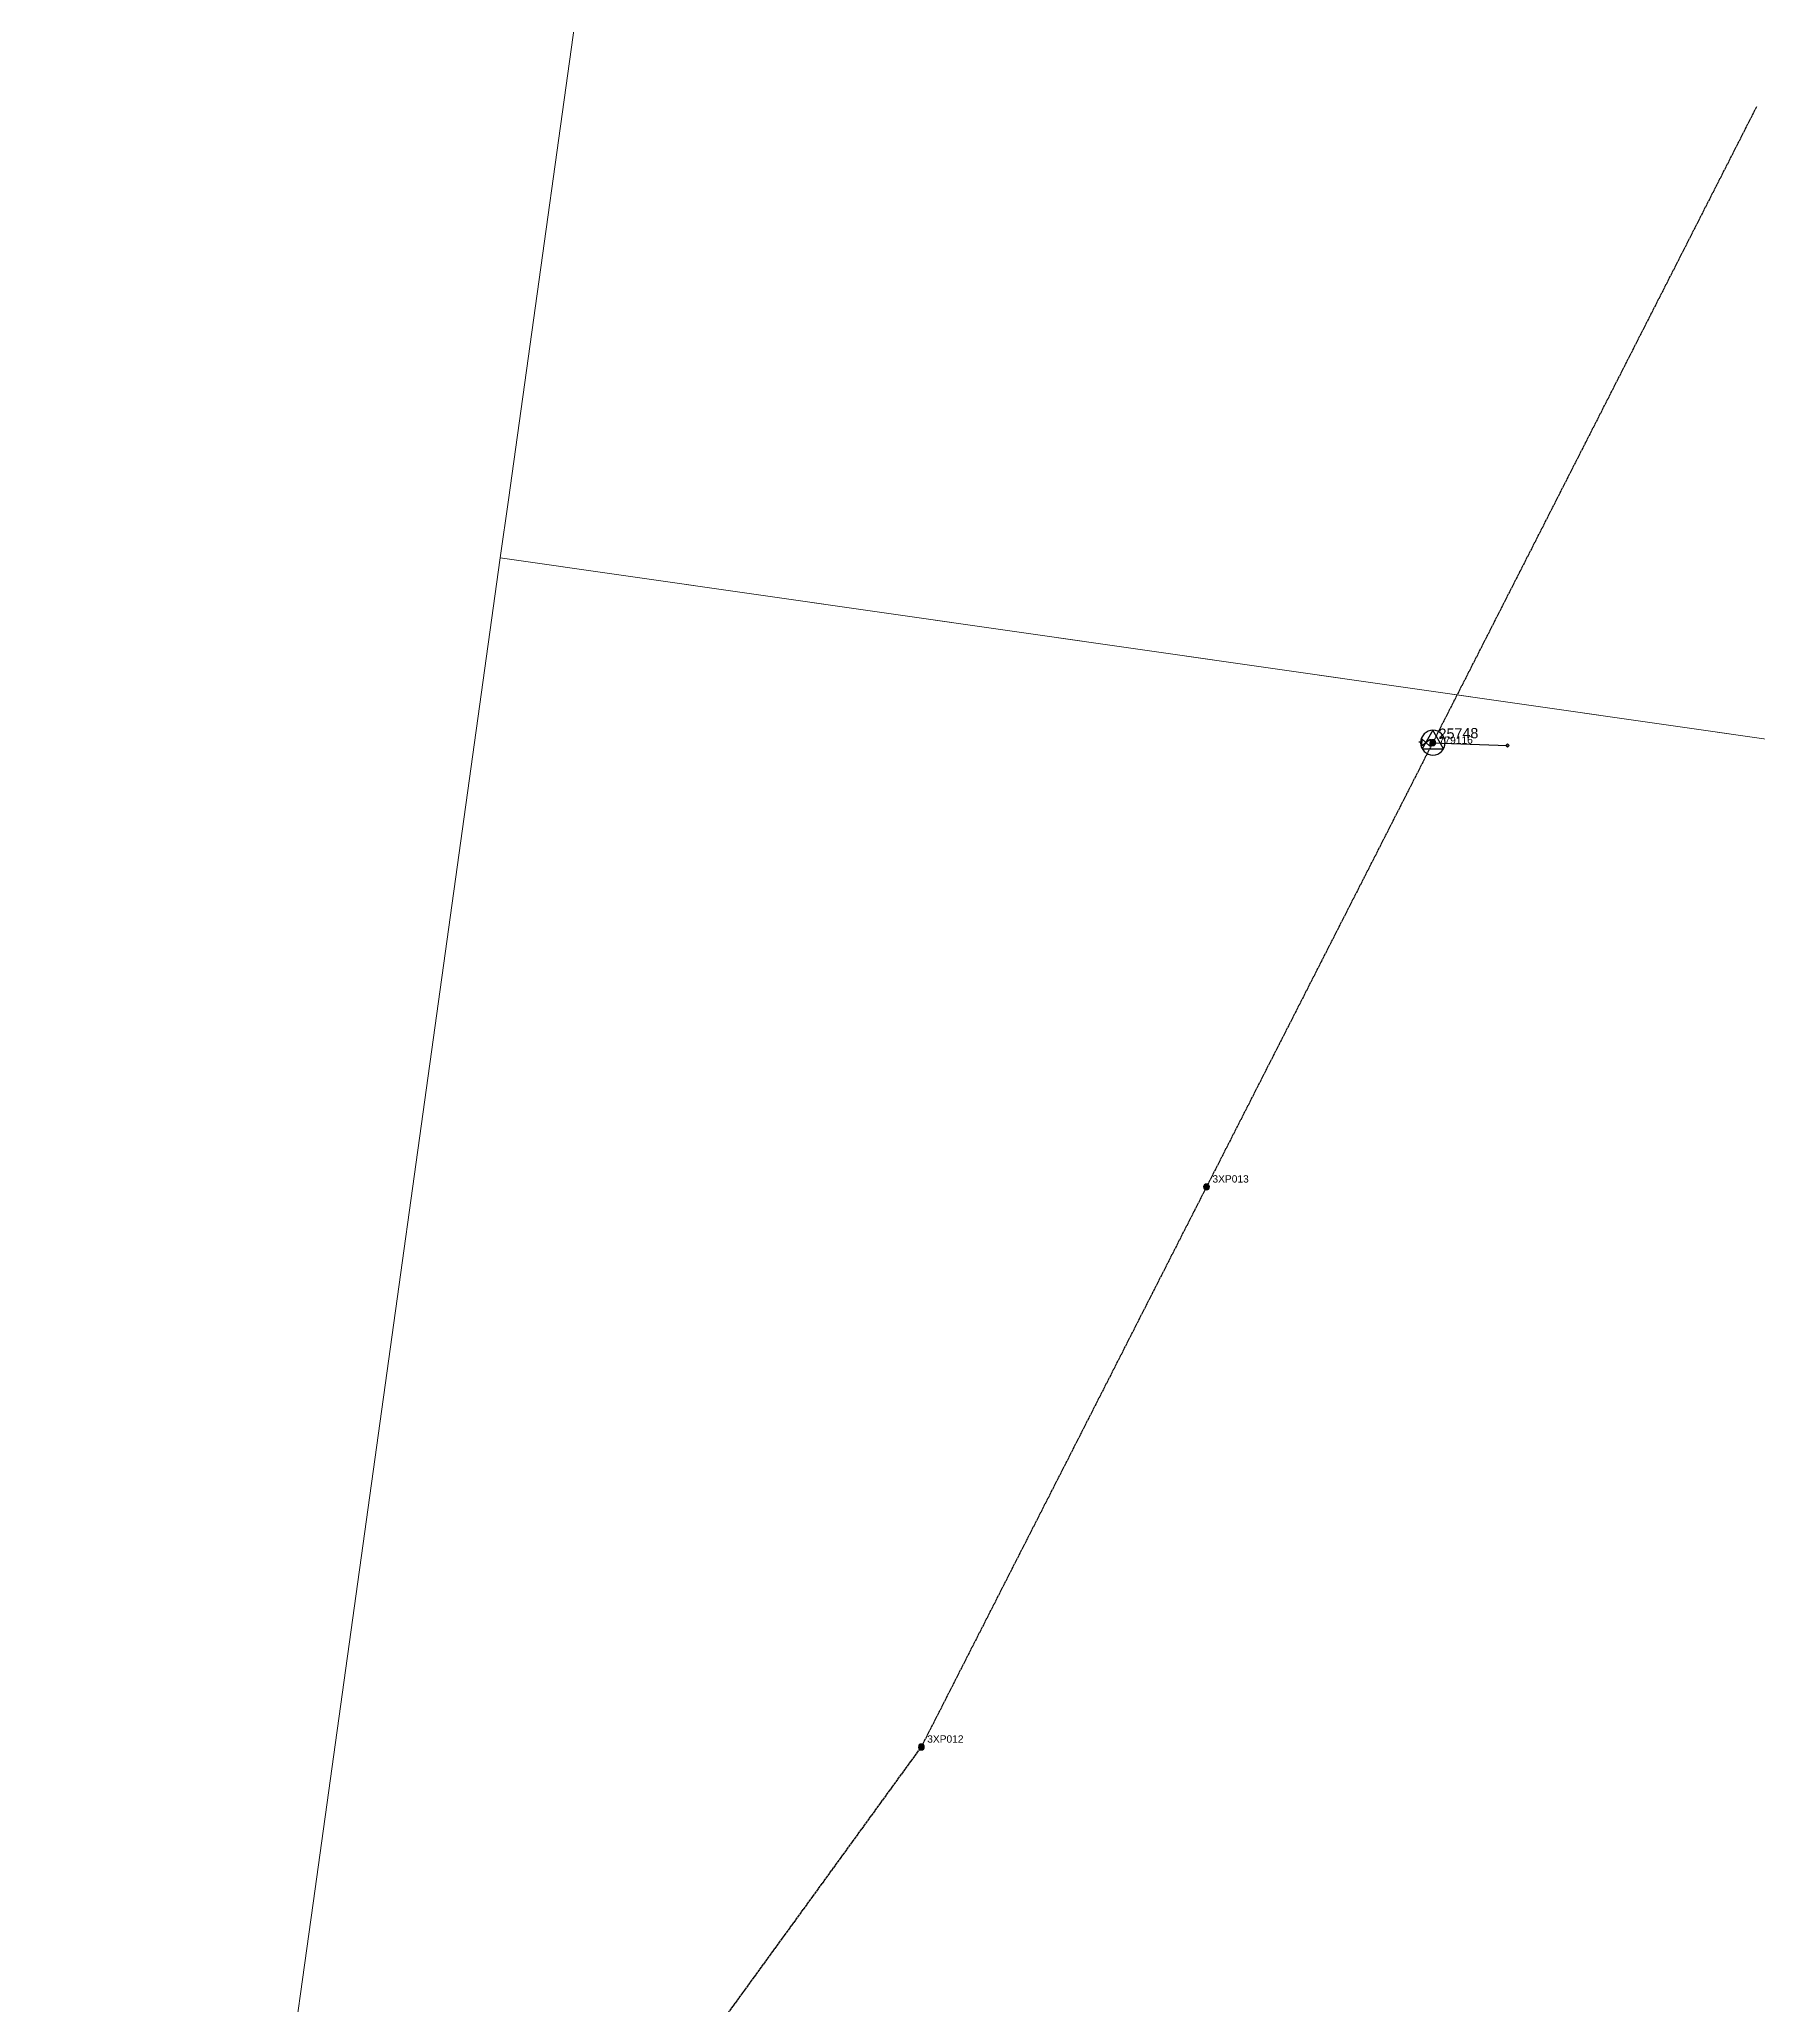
# Model space of a CAD drawing. Header units: metres. Extents: x 249687 to 257263, y 6187901 to 6192012.
# Drawn here: x 254054 to 254642, y 6190524 to 6191196 of the extents above; entities that cross this region are included whole.
import ezdxf
from ezdxf.enums import TextEntityAlignment as Align

# ---------------------------------------------------------------- set-up
doc = ezdxf.new("R2010")
doc.units = ezdxf.units.M
doc.linetypes.add('Cable Exist OH', pattern=[1, 1, 0])
doc.layers.get('0').update_dxf_attribs({"color": 6})
doc.layers.add('Cadastre Land Parcels_SP_EXT', color=8, linetype='Continuous', lineweight=5)
for name, color, linetype in [('Equip_LV_EXT', 7, 'Continuous'), ('Mains_HV_EXT', 7, 'Continuous'), ('Services_SP_EXT', 7, 'Continuous'), ('Sub_SP_TR_HV_LV_EXT', 7, 'Continuous'), ('SupportsOH_SP_TR_HV_LV_SL_EXT', 7, 'Continuous')]:
    doc.layers.add(name, color=color, linetype=linetype)
doc.styles.add('POLE_LABEL', font='arial.ttf')
doc.styles.get("Standard").update_dxf_attribs({"font": 'arial.ttf'})

# ---------------------------------------------------------------- blocks, each defined once
blk = doc.blocks.new('SUB_POLE_EXT')
blk.add_wipeout([(0, 4.22), (0.42, 4.2), (0.83, 4.14), (1.21, 4.05), (1.62, 3.9), (1.99, 3.72), (2.35, 3.51), (2.68, 3.26), (2.99, 2.99), (3.28, 2.66), (3.52, 2.34), (3.76, 1.92), (3.9, 1.62), (4.04, 1.23), (4.18, 0.63), (4.22, 0), (4.18, -0.61), (4.06, -1.15), (3.9, -1.62), (3.58, -2.24), (3.22, -2.73), (2.97, -3.01), (2.68, -3.26), (2.36, -3.5), (2, -3.72), (1.64, -3.89), (1.25, -4.03), (0.82, -4.14), (0.42, -4.2), (0, -4.22), (-0.41, -4.2), (-0.8, -4.15), (-1.21, -4.05), (-1.62, -3.9), (-1.99, -3.73), (-2.35, -3.51), (-2.68, -3.26), (-2.96, -3.02), (-3.23, -2.72), (-3.51, -2.35), (-3.71, -2.01), (-3.91, -1.6), (-4.05, -1.21), (-4.16, -0.76), (-4.22, -0.14), (-4.21, 0.39), (-4.14, 0.83), (-4.03, 1.27), (-3.9, 1.63), (-3.71, 2.02), (-3.5, 2.37), (-3.28, 2.67), (-2.99, 2.99), (-2.68, 3.27), (-2.33, 3.52), (-1.98, 3.73), (-1.63, 3.9), (-1.2, 4.05), (-0.78, 4.15), (-0.4, 4.21)])
blk.add_line((2.16, 0.48), (2.16, 0.48, 0))
blk.add_lwpolyline([(-4.22, 0, 1), (4.22, 0, 1)], format="xyb", close=True)
blk.add_lwpolyline([(2.14, 0.52), (0, 4.22), (-3.66, -2.11), (3.66, -2.11)], close=True)
for tag, height, flags, p in [('STREET_CODE', 0.2, 9, (1.5, 0)), ('ASSET_NUM', 3.5, 8, (2, 2)), ('CONSTRUCTED_VOLTAGE', 0.2, 9, (1.5, -0.2)), ('OPERATING_VOLTAGE', 0.2, 9, (1.5, -0.6)), ('OPERATED_BY', 0.2, 9, (1.5, -0.8)), ('ORIENTATION', 0.2, 9, (1.5, -1.2)), ('OWNED_BY', 0.2, 9, (1.5, -1.4)), ('SECONDARY_VOLTAGE', 0.2, 9, (1.5, -1.6)), ('STATE', 0.2, 9, (1.5, -1.8)), ('SUBSTATION_TYPE', 0.2, 9, (1.5, -2)), ('STREETNAME', 0.2, 9, (1.5, -2.8)), ('SUBURB', 0.2, 9, (1.5, -3)), ('Z', 0.2, 1, (1.5, -3.4)), ('NO_PHASES', 0.2, 9, (1.5, -0.4)), ('MAINTAINED_BY', 0.2, 9, (1.5, -1)), ('USAGE', 0.2, 9, (1.5, -2.2)), ('LEGEND', 0.2, 9, (1.5, -2.4)), ('LOCATION', 0.2, 9, (1.5, -2.6)), ('NOTES', 0.2, 9, (1.5, -3.2))]:
    blk.add_attdef(tag, text='', height=height, dxfattribs=dict(flags=flags)).set_placement(p, align=Align.MIDDLE_LEFT)
blk = doc.blocks.new('LV_OH_LINKS_DISTFUSE_EXT')
for p, q in [((0, 0), (0.96, 0)), ((3.84, 0), (4.8, 0))]:
    blk.add_line(p, q)
blk.add_lwpolyline([(3.84, -1.2), (3.84, 1.2), (0.96, -1.2), (0.96, 1.2)], close=True)
at = {"flags": 9}
for tag, p in [('ACTUAL_STATUS', (0, 0)), ('CONSTRUCTED_VOLTAGE', (0, -0.2)), ('OPERATING_VOLTAGE', (0, -0.6)), ('ORIENTATION', (0, -0.8)), ('OWNED_BY', (0, -1)), ('STATE', (0, -1.2)), ('SWITCH_TYPE', (0, -1.4)), ('NO_PHASES', (0, -0.4)), ('USAGE', (0, -1.6)), ('NOTES', (0, -1.8))]:
    blk.add_attdef(tag, text='', height=0.2, dxfattribs=at).set_placement(p, align=Align.MIDDLE_LEFT)
at = {"flags": 1}
blk.add_attdef('Z', (0, 0), '', height=0.2, dxfattribs=at)
blk = doc.blocks.new('CCP_EXT')
blk.add_wipeout([(0, 0.57), (0.57, 0), (0, -0.57), (-0.57, 0)])
blk.add_lwpolyline([(-0.57, 0), (0, 0.57), (0.57, 0), (0, -0.57), (-0.57, 0)])
at = {"flags": 1}
blk.add_attdef('Z', (0, 0), '', height=0.2, dxfattribs=at)
at = {"flags": 9}
for tag, p in [('CCP_TYPE', (0, 0)), ('CONSTRUCTED_VOLTAGE', (0, -0.2)), ('OPERATING_VOLTAGE', (0, -0.6)), ('ORIENTATION', (0, -0.8)), ('OWNED_BY', (0, -1)), ('STATE', (0, -1.8)), ('NO_PHASES', (0, -0.4)), ('USAGE', (0, -1.2)), ('LEGEND', (0, -1.4)), ('LIFE_SUPPORT', (0, -1.6)), ('NOTES', (0, -2))]:
    blk.add_attdef(tag, text='', height=0.2, dxfattribs=at).set_placement(p, align=Align.MIDDLE_LEFT)
blk = doc.blocks.new('POLE_EXT')
blk.add_hatch(color=256).paths.add_polyline_path([(-1, 0, 1), (1, 0, 1)])
blk.add_lwpolyline([(-1, 0, 1), (1, 0, 1)], format="xyb", close=True)
for tag, height, flags, p in [('pNumber', 2.5, 8, (-17.84, 2.07)), ('OWNED_BY', 0.2, 9, (1.35, -0.4)), ('SPECIAL_USE', 0.2, 9, (1.35, -0.8)), ('STATE', 0.2, 9, (1.35, -1)), ('cLV', 0.2, 9, (1.35, -1.4)), ('hDepth', 0.2, 9, (1.35, -1.6)), ('hDia', 0.2, 9, (1.35, -1.8)), ('cHV', 0.2, 9, (1.35, -2)), ('cLinedev', 0.2, 9, (1.35, -3.4)), ('pExisting', 0.2, 9, (1.35, -3.8)), ('pFooting', 0.2, 9, (1.35, -4.4)), ('pNew', 0.2, 9, (1.35, -4.6)), ('pRelocate', 0.2, 9, (1.35, -5)), ('pRemove', 0.2, 9, (1.35, -5.2)), ('pReplace', 0.2, 9, (1.35, -5.4)), ('pStay', 0.2, 9, (1.35, -5.6)), ('pType', 0.2, 9, (1.35, -5.8)), ('cspan', 0.2, 9, (1.35, -6)), ('STREETNAME', 0.2, 9, (1.35, -6.2)), ('SUBURB', 0.2, 9, (1.35, -6.4)), ('PARENT', 0.2, 9, (1.35, -0.6)), ('USAGE', 0.2, 9, (1.35, -1.2)), ('LBRACKET', 0.2, 9, (1.35, -2.2)), ('LExisting', 0.2, 9, (1.35, -2.4)), ('LANTNUMBER', 0.2, 9, (1.35, -2.6)), ('LOther', 0.2, 9, (1.35, -2.8)), ('LRemove', 0.2, 9, (1.35, -3)), ('LEGEND', 0.2, 9, (1.35, -3.2)), ('LOCATION', 0.2, 9, (1.35, -3.6)), ('PFNUMBER', 0.2, 9, (1.35, -4)), ('NEWPFNUMBER', 0.2, 9, (1.35, -4.2)), ('NOTES', 0.2, 9, (1.35, -6.6)), ('MAINTAINED_BY', 0.2, 9, (1.36, -6.81)), ('OPERATED_BY', 0.2, 9, (1.36, -7.01))]:
    blk.add_attdef(tag, text='', height=height, dxfattribs=dict(flags=flags)).set_placement(p, align=Align.MIDDLE_LEFT)
at = {"style": 'POLE_LABEL'}
for tag, height, flags, p in [('STRUCTURE_PLANT_NUMBER', 0.2, 9, (1.35, 0.03)), ('ASSET_NUM', 2.5, 8, (2, 2)), ('STREET_CODE', 0.2, 9, (1.35, -0.2))]:
    blk.add_attdef(tag, text='', height=height, dxfattribs=dict(at, flags=flags)).set_placement(p, align=Align.MIDDLE_LEFT)
at = {"flags": 1}
blk.add_attdef('Z', (1.35, -7.33), '', height=0.2, dxfattribs=at)

msp = doc.modelspace()

# ---------------------------------------------------------------- linework, layer by layer
at = {"layer": 'Cadastre Land Parcels_SP_EXT', "linetype": 'Continuous'}
msp.add_lwpolyline([(253001.181, 6191223.671), (253046.015, 6191132.723), (253154.394, 6190991.175), (253260.629, 6190909.623), (253772.65, 6190845.91), (253719.799, 6190478.301), (254053.227, 6190433.613), (254128.685, 6190423.498), (254147.548, 6190558.974), (254147.548, 6190558.974), (254211.61, 6191019.016), (254214.396, 6191038.959), (254321.83, 6191810.724)], dxfattribs=at)

# ---------------------------------------------------------------- block references
at = {"layer": 'Sub_SP_TR_HV_LV_EXT'}
ref = msp.add_blockref('SUB_POLE_EXT', (254530.59, 6190955.858), dxfattribs=at)
ref.add_attrib('ASSET_NUM', '25748', dxfattribs={"layer": '0', "height": 3.5, "rotation": 1}).set_placement((254532.59, 6190956.108), align=Align.BOTTOM_LEFT)
at = {"layer": 'SupportsOH_SP_TR_HV_LV_SL_EXT'}
ref = msp.add_blockref('POLE_EXT', (254453.178, 6190803.924), dxfattribs=at)
ref.add_attrib('ASSET_NUM', '3XP013', dxfattribs={"layer": '0', "height": 2.5, "style": 'POLE_LABEL'}).set_placement((254455.178, 6190804.674), align=Align.BOTTOM_LEFT)
ref = msp.add_blockref('POLE_EXT', (254355.624, 6190612.38), dxfattribs=at)
ref.add_attrib('ASSET_NUM', '3XP012', dxfattribs={"layer": '0', "height": 2.5, "style": 'POLE_LABEL'}).set_placement((254357.624, 6190613.13), align=Align.BOTTOM_LEFT)

# ---------------------------------------------------------------- next in the draw order: linework, layer by layer
at = {"layer": 'Cadastre Land Parcels_SP_EXT', "linetype": 'Continuous'}
for points in [[(254834.134, 6190948.501), (254878.372, 6191274.58), (254858.422, 6191277.384), (254868.676, 6191352.804), (254922.784, 6191751.628), (254512.099, 6191809.975), (254325.415, 6191836.47), (254324.972, 6191833.295), (254321.83, 6191810.724), (254214.396, 6191038.959), (254211.61, 6191019.016), (254423.261, 6190988.711), (254831.67, 6190930.232), (254834.134, 6190948.501)], [(254834.134, 6190948.501), (254831.669, 6190930.232), (254211.61, 6191019.016), (254147.548, 6190558.974), (254128.685, 6190423.498), (254099.61, 6190214.371), (255100.401, 6190074.899), (255101.694, 6190074.71), (255167.738, 6190579.412), (254992.768, 6190602.342), (255036.297, 6190920.518), (254834.134, 6190948.501)]]:
    msp.add_lwpolyline(points, close=True, dxfattribs=at)
at = {"layer": 'Mains_HV_EXT', "linetype": 'Cable Exist OH'}
msp.add_lwpolyline([(254204.758, 6190404.654), (254355.624, 6190612.38), (254530.59, 6190955.858)], dxfattribs=at)

# ---------------------------------------------------------------- next in the draw order: block references
at = {"layer": 'Equip_LV_EXT', "rotation": 178.1517515178448}
msp.add_blockref('LV_OH_LINKS_DISTFUSE_EXT', (254530.59, 6190955.858), dxfattribs=at)
at = {"layer": 'SupportsOH_SP_TR_HV_LV_SL_EXT'}
ref = msp.add_blockref('POLE_EXT', (254530.59, 6190955.858), dxfattribs=at)
ref.add_attrib('ASSET_NUM', '779116', dxfattribs={"layer": '0', "height": 2.5, "rotation": 1, "style": 'POLE_LABEL'}).set_placement((254532.59, 6190956.608), align=Align.MIDDLE_LEFT)

# ---------------------------------------------------------------- next in the draw order: block references
at = {"layer": 'Services_SP_EXT'}
msp.add_blockref('CCP_EXT', (254556.105, 6190954.871), dxfattribs=at)

# ---------------------------------------------------------------- next in the draw order: linework, layer by layer
at = {"layer": 'Mains_HV_EXT', "linetype": 'Cable Exist OH'}
msp.add_lwpolyline([(254530.59, 6190955.858), (254641.374, 6191173.435)], dxfattribs=at)
at = {"layer": 'Services_SP_EXT'}
msp.add_lwpolyline([(254530.59, 6190955.858), (254556.105, 6190954.871)], dxfattribs=at)

doc.saveas('drawing.dxf')
